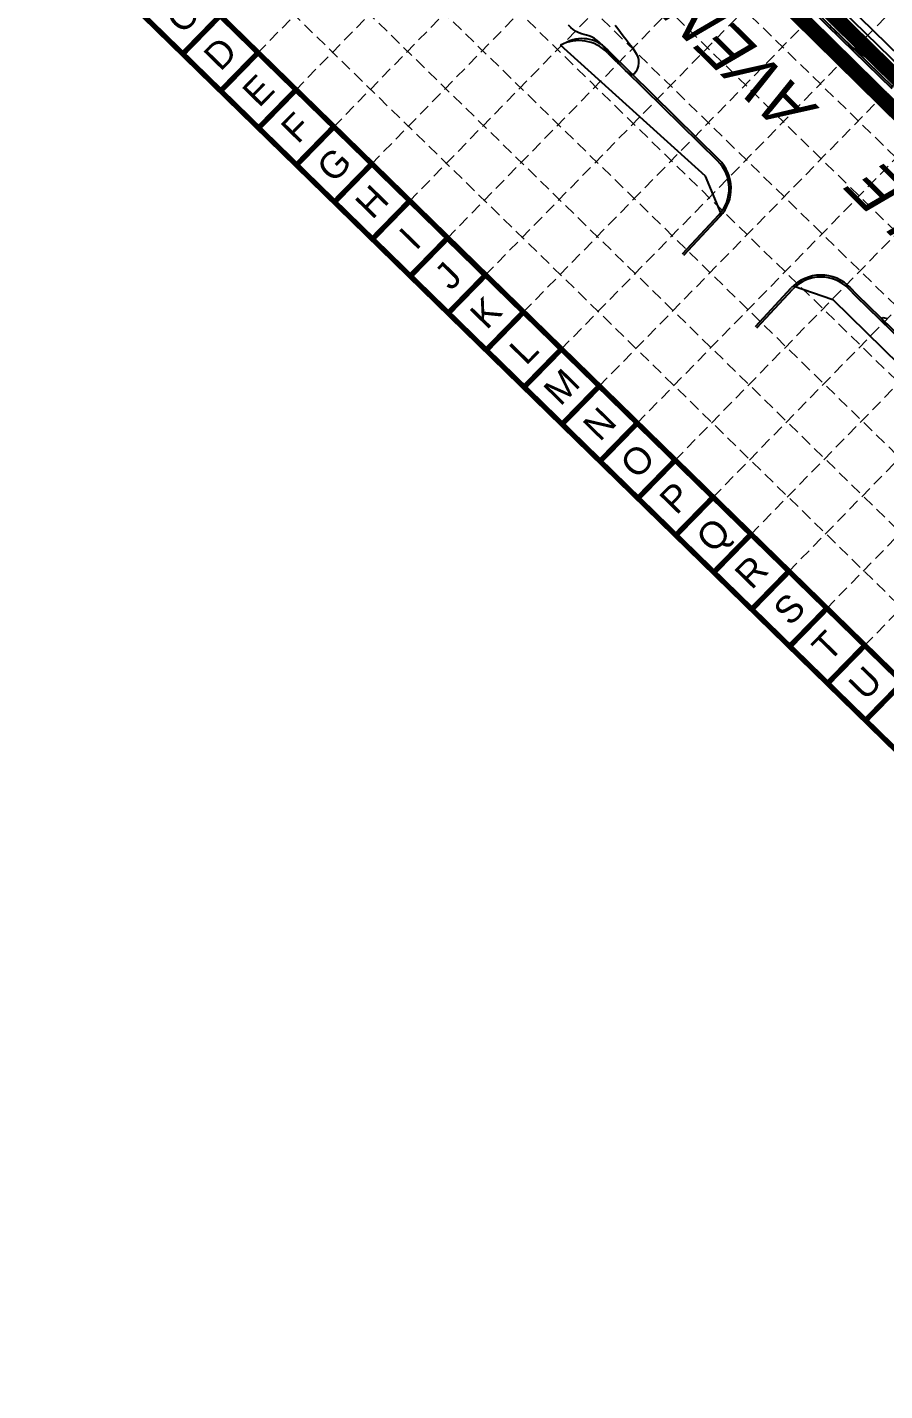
# Model space of a CAD drawing. Header units: feet. Extents: x -15 to 992, y 1644 to 2657.
# Drawn here: x -15.5 to 206.3, y 1643.6 to 1996.4 of the extents above; entities that cross this region are included whole.
import ezdxf
from ezdxf.enums import TextEntityAlignment as Align

# ---------------------------------------------------------------- set-up
doc = ezdxf.new("R2010")
doc.units = ezdxf.units.FT
doc.header["$LTSCALE"] = 30
doc.header["$MEASUREMENT"] = 0
for name, pattern in [('HIDDEN', [0.375, 0.25, -0.125]), ('x500106ebs$0$PHANTOM', [2.5, 1.25, -0.25, 0.25, -0.25, 0.25, -0.25]), ('x500106ebs$0$PHANTOM2', [1.25, 0.625, -0.125, 0.125, -0.125, 0.125, -0.125])]:
    doc.linetypes.add(name, pattern=pattern)
for name, color, linetype in [('BASE', 7, 'Continuous'), ('CONTOURS', 35, 'x500106ebs$0$PHANTOM2'), ('DIMENSION', 4, 'Continuous'), ('GRID', 254, 'HIDDEN'), ('LIMITS OF DISTURBANCE', 1, 'Continuous'), ('SILT FENCE', 200, 'Continuous'), ('x500106ebs$0$BND-LINES', 251, 'x500106ebs$0$PHANTOM'), ('x500106ebs$0$E-CURB', 251, 'Continuous'), ('x500106ebs$0$E-SIDEWALK', 251, 'Continuous'), ('x500106pbs$0$AREA-SIDEWALK', 190, 'Continuous')]:
    doc.layers.add(name, color=color, linetype=linetype)
doc.styles.add('SLANT-BOLD 200', font='block6b', dxfattribs={"oblique": 15, "height": 6})
doc.styles.get("Standard").update_dxf_attribs({"font": 'ARIAL.TTF'})

msp = doc.modelspace()

# ---------------------------------------------------------------- linework, layer by layer
at = {"layer": 'BASE', "const_width": 1.37}
for points in [[(378.02, 1644.54), (991.26, 2272.6), (598.72, 2655.88), (-14.53, 2027.81)], [(377.77, 1663.91), (971.91, 2272.38), (598.96, 2636.5), (4.95, 2028.16)]]:
    msp.add_lwpolyline(points, close=True, dxfattribs=at)
for points in [[(34.31, 1999.3), (24.73, 1989.48)], [(44.12, 1989.72), (34.54, 1979.9)], [(53.94, 1980.13), (44.36, 1970.32)], [(63.75, 1970.55), (54.17, 1960.74)], [(73.56, 1960.97), (63.98, 1951.16)], [(83.38, 1951.39), (73.8, 1941.57)], [(93.19, 1941.81), (83.61, 1931.99)], [(103, 1932.22), (93.19, 1941.81)], [(103, 1932.22), (93.42, 1922.41)], [(112.82, 1922.64), (103.24, 1912.83)], [(122.63, 1913.06), (113.05, 1903.25)], [(132.45, 1903.48), (122.86, 1893.66)], [(142.26, 1893.9), (132.68, 1884.08)], [(152.07, 1884.31), (142.49, 1874.5)], [(161.89, 1874.73), (152.3, 1864.92)], [(171.7, 1865.15), (162.12, 1855.34)], [(181.51, 1855.57), (171.93, 1845.76)], [(191.33, 1845.99), (181.74, 1836.17)], [(201.14, 1836.4), (191.56, 1826.59)], [(210.95, 1826.82), (201.37, 1817.01)]]:
    msp.add_lwpolyline(points, dxfattribs=at)
at = {"layer": 'CONTOURS', "lineweight": -3}
for p, q in [((136.62, 1996.94, 466), (137.28, 1996.05, 466)), ((192.02, 1996.98, 467), (192.65, 1996.33, 467)), ((125.1, 1996.33, 466), (124.51, 1996.88, 466)), ((125.76, 1995.78, 466), (125.1, 1996.33, 466)), ((126.48, 1995.28, 466), (125.76, 1995.78, 466)), ((127.19, 1994.89, 466), (126.48, 1995.28, 466)), ((127.86, 1994.64, 466), (127.19, 1994.89, 466)), ((128.51, 1994.46, 466), (127.86, 1994.64, 466)), ((129.15, 1994.31, 466), (128.51, 1994.46, 466)), ((129.81, 1994.13, 466), (129.15, 1994.31, 466)), ((130.5, 1993.87, 466), (129.81, 1994.13, 466)), ((131.25, 1993.46, 466), (130.5, 1993.87, 466)), ((131.93, 1992.99, 466), (131.25, 1993.46, 466)), ((137.28, 1996.05, 466), (137.96, 1995.14, 466)), ((137.96, 1995.14, 466), (138.7, 1994.18, 466)), ((138.7, 1994.18, 466), (139.48, 1993.18, 466)), ((192.65, 1996.33, 467), (193.29, 1995.7, 467)), ((193.29, 1995.7, 467), (193.89, 1995.1, 467)), ((193.89, 1995.1, 467), (194.43, 1994.57, 467)), ((194.43, 1994.57, 467), (194.89, 1994.14, 467)), ((194.89, 1994.14, 467), (195.22, 1993.82, 467)), ((195.22, 1993.82, 467), (195.4, 1993.65, 467)), ((195.4, 1993.65, 467), (195.58, 1993.47, 467)), ((195.58, 1993.47, 467), (195.73, 1993.33, 467)), ((132.47, 1992.54, 466), (131.93, 1992.99, 466)), ((132.91, 1992.1, 466), (132.47, 1992.54, 466)), ((133.31, 1991.65, 466), (132.91, 1992.1, 466)), ((133.72, 1991.17, 466), (133.31, 1991.65, 466)), ((134.2, 1990.63, 466), (133.72, 1991.17, 466)), ((134.8, 1990.03, 466), (134.2, 1990.63, 466)), ((135.4, 1989.41, 466), (134.8, 1990.03, 466)), ((139.48, 1993.18, 466), (140.25, 1992.18, 466)), ((140.25, 1992.18, 466), (140.97, 1991.2, 466)), ((140.97, 1991.2, 466), (141.61, 1990.27, 466)), ((141.61, 1990.27, 466), (142.13, 1989.42, 466)), ((195.73, 1993.33, 467), (195.91, 1993.15, 467)), ((195.91, 1993.15, 467), (196.12, 1992.94, 467)), ((196.12, 1992.94, 467), (196.45, 1992.6, 467)), ((196.45, 1992.6, 467), (196.89, 1992.16, 467)), ((196.89, 1992.16, 467), (197.39, 1991.68, 467)), ((197.39, 1991.68, 467), (197.95, 1991.18, 467)), ((197.95, 1991.18, 467), (198.36, 1990.86, 467)), ((198.36, 1990.86, 467), (199.03, 1990.36, 467)), ((199.03, 1990.36, 467), (199.92, 1989.71, 467)), ((136.1, 1988.64, 466), (135.4, 1989.41, 466)), ((136.88, 1987.77, 466), (136.1, 1988.64, 466)), ((137.7, 1986.86, 466), (136.88, 1987.77, 466)), ((138.51, 1985.98, 466), (137.7, 1986.86, 466)), ((142.13, 1989.42, 466), (142.49, 1988.66, 466)), ((142.53, 1986.33, 466), (142.29, 1985.53, 466)), ((142.49, 1988.66, 466), (142.66, 1988.04, 466)), ((142.66, 1987.18, 466), (142.53, 1986.33, 466)), ((142.66, 1988.04, 466), (142.66, 1987.18, 466)), ((199.92, 1989.71, 467), (200.96, 1988.95, 467)), ((200.96, 1988.95, 467), (202.12, 1988.11, 467)), ((202.12, 1988.11, 467), (203.35, 1987.22, 467)), ((203.35, 1987.22, 467), (204.6, 1986.31, 467)), ((204.6, 1986.31, 467), (205.82, 1985.42, 467)), ((139.28, 1985.2, 466), (138.51, 1985.98, 466)), ((139.98, 1984.59, 466), (139.28, 1985.2, 466)), ((140.46, 1984.25, 466), (139.98, 1984.59, 466)), ((140.76, 1984.12, 466), (140.46, 1984.25, 466)), ((140.93, 1984.1, 466), (140.76, 1984.12, 466)), ((141.01, 1984.1, 466), (140.93, 1984.1, 466)), ((141.11, 1984.13, 466), (141.01, 1984.1, 466)), ((141.31, 1984.22, 466), (141.11, 1984.13, 466)), ((141.6, 1984.44, 466), (141.31, 1984.22, 466)), ((141.94, 1984.85, 466), (141.6, 1984.44, 466)), ((142.29, 1985.53, 466), (141.94, 1984.85, 466)), ((205.82, 1985.42, 467), (206.96, 1984.58, 467)), ((205.64, 1920.95, 466), (205.65, 1921.11, 466)), ((205.76, 1920.62, 466), (205.64, 1920.95, 466)), ((205.65, 1921.11, 466), (205.67, 1921.17, 466)), ((205.67, 1921.17, 466), (205.71, 1921.2, 466)), ((205.71, 1921.2, 466), (205.86, 1921.23, 466)), ((206.14, 1920.04, 466), (205.76, 1920.62, 466)), ((205.86, 1921.23, 466), (206.25, 1921.19, 466)), ((206.91, 1919.09, 466), (206.14, 1920.04, 466)), ((206.25, 1921.19, 466), (207.05, 1920.98, 466))]:
    msp.add_line(p, q, dxfattribs=at)
at = {"layer": 'GRID', "color": 252, "linetype": 'HIDDEN', "lineweight": 0, "ltscale": 0.4}
for p, q in [((44.12, 1989.72), (638.2, 2598.15)), ((53.94, 1980.13), (648.01, 2588.57)), ((63.75, 1970.55), (657.83, 2578.99)), ((73.56, 1960.97), (667.64, 2569.41)), ((83.38, 1951.39), (677.46, 2559.83)), ((93.19, 1941.81), (687.27, 2550.25)), ((103, 1932.22), (697.08, 2540.66)), ((112.82, 1922.64), (706.9, 2531.08)), ((122.63, 1913.06), (716.71, 2521.5)), ((132.45, 1903.48), (726.52, 2511.92)), ((142.26, 1893.9), (736.34, 2502.34)), ((152.07, 1884.31), (746.15, 2492.75)), ((161.89, 1874.73), (755.96, 2483.17)), ((171.7, 1865.15), (765.78, 2473.59)), ((181.51, 1855.57), (775.59, 2464.01)), ((191.33, 1845.99), (785.4, 2454.43)), ((201.14, 1836.4), (795.22, 2444.84)), ((81.4, 2106.61), (425.01, 1771.11)), ((71.82, 2096.8), (415.43, 1761.3)), ((62.24, 2086.98), (405.85, 1751.48)), ((52.65, 2077.17), (366.82, 1770.41)), ((43.07, 2067.36), (386.68, 1731.86)), ((33.49, 2057.54), (377.1, 1722.04)), ((23.91, 2047.73), (367.52, 1712.23)), ((14.33, 2037.91), (357.94, 1702.41))]:
    msp.add_line(p, q, dxfattribs=at)
at = {"layer": 'LIMITS OF DISTURBANCE', "linetype": 'HIDDEN', "ltscale": 3, "const_width": 4}
msp.add_lwpolyline([(99.88, 2101.04), (546.25, 2554.89), (555.13, 2546.71), (591.98, 2571.48), (859.16, 2305.03), (375.43, 1810.86), (93.6, 2088.41), (90.24, 2091.35)], close=True, dxfattribs=at)
at = {"layer": 'SILT FENCE', "linetype": 'Continuous', "const_width": 4}
msp.add_lwpolyline([(97.92, 2093.04), (106.37, 2084.59), (262.89, 1930.69)], dxfattribs=at)
at = {"layer": 'x500106ebs$0$BND-LINES', "color": 7, "linetype": 'Continuous'}
msp.add_lwpolyline([(220.97, 1978.36), (102.16, 2094.3), (313.09, 2309.15)], dxfattribs=at)
at = {"layer": 'x500106ebs$0$E-CURB'}
for p, q in [((195.06, 1993.31), (158.15, 2029.37)), ((195.41, 1993.67), (158.5, 2029.73)), ((208.64, 1980.76), (195.41, 1993.67)), ((134.95, 1990.16), (163.44, 1962.14)), ((208.29, 1980.4), (195.06, 1993.31)), ((134.6, 1989.8), (163.09, 1961.78)), ((154, 1937.76), (163.39, 1947.83)), ((154.36, 1937.42), (163.76, 1947.49)), ((172.89, 1918.98), (182.16, 1928.92)), ((173.26, 1918.64), (182.53, 1928.57)), ((198.85, 1926.8), (197.07, 1928.66)), ((199.21, 1927.15), (197.43, 1929.01)), ((234.61, 1891.86), (198.85, 1926.8)), ((234.96, 1892.22), (199.2, 1927.16))]:
    msp.add_line(p, q, dxfattribs=at)
for centre, radius, start, end in [((128.07, 1984.58), 8.85, 38.9373, 115.9229), ((127.21, 1982.66), 10.27, 44.0114, 117.7393), ((156.08, 1954.65), 10, 316.9948, 45.4848), ((156.08, 1954.65), 10.5, 316.9948, 45.4848), ((189.84, 1921.75), 10.5, 43.6866, 136.9948), ((189.84, 1921.75), 10, 43.6866, 136.9948)]:
    msp.add_arc(centre, radius, start, end, dxfattribs=at)
at = {"layer": 'x500106ebs$0$E-SIDEWALK'}
for p, q in [((159.93, 1957.84), (122.43, 1991.75)), ((164.13, 1947.89), (159.93, 1957.84)), ((182.66, 1929.45), (192.88, 1925.96)), ((192.88, 1925.96), (253.06, 1866.83))]:
    msp.add_line(p, q, dxfattribs=at)
at = {"layer": 'x500106pbs$0$AREA-SIDEWALK', "color": 7}
for p, q in [((97.64, 2096.28), (217.84, 1978.75)), ((208.64, 1980.75), (103.43, 2083.63))]:
    msp.add_line(p, q, dxfattribs=at)

# ---------------------------------------------------------------- texts
at = {"layer": 'BASE'}
for s, p in [('C', (24.61, 1999.18)), ('D', (34.43, 1989.6)), ('E', (44.24, 1980.02)), ('F', (54.05, 1970.44)), ('G', (63.87, 1960.85)), ('H', (73.68, 1951.27)), ('I', (83.49, 1941.69)), ('J', (93.31, 1932.11)), ('K', (103.12, 1922.53)), ('L', (112.93, 1912.94)), ('M', (122.75, 1903.36)), ('N', (132.56, 1893.78)), ('O', (142.37, 1884.2)), ('P', (152.19, 1874.62)), ('Q', (162, 1865.03)), ('R', (171.82, 1855.45)), ('S', (181.63, 1845.87)), ('T', (191.44, 1836.29)), ('U', (201.26, 1826.71))]:
    msp.add_text(s, height=6.86, rotation=45.6842, dxfattribs=at).set_placement(p, align=Align.MIDDLE_CENTER)
at = {"layer": 'DIMENSION', "color": 7, "style": 'SLANT-BOLD 200', "oblique": 15}
for s, p in [('AVENUE', (166.11, 1998.68)), ('MAPLE', (224.86, 1942.42))]:
    msp.add_text(s, height=12, rotation=135.3121, dxfattribs=at).set_placement(p, align=Align.CENTER)

doc.saveas('drawing.dxf')
